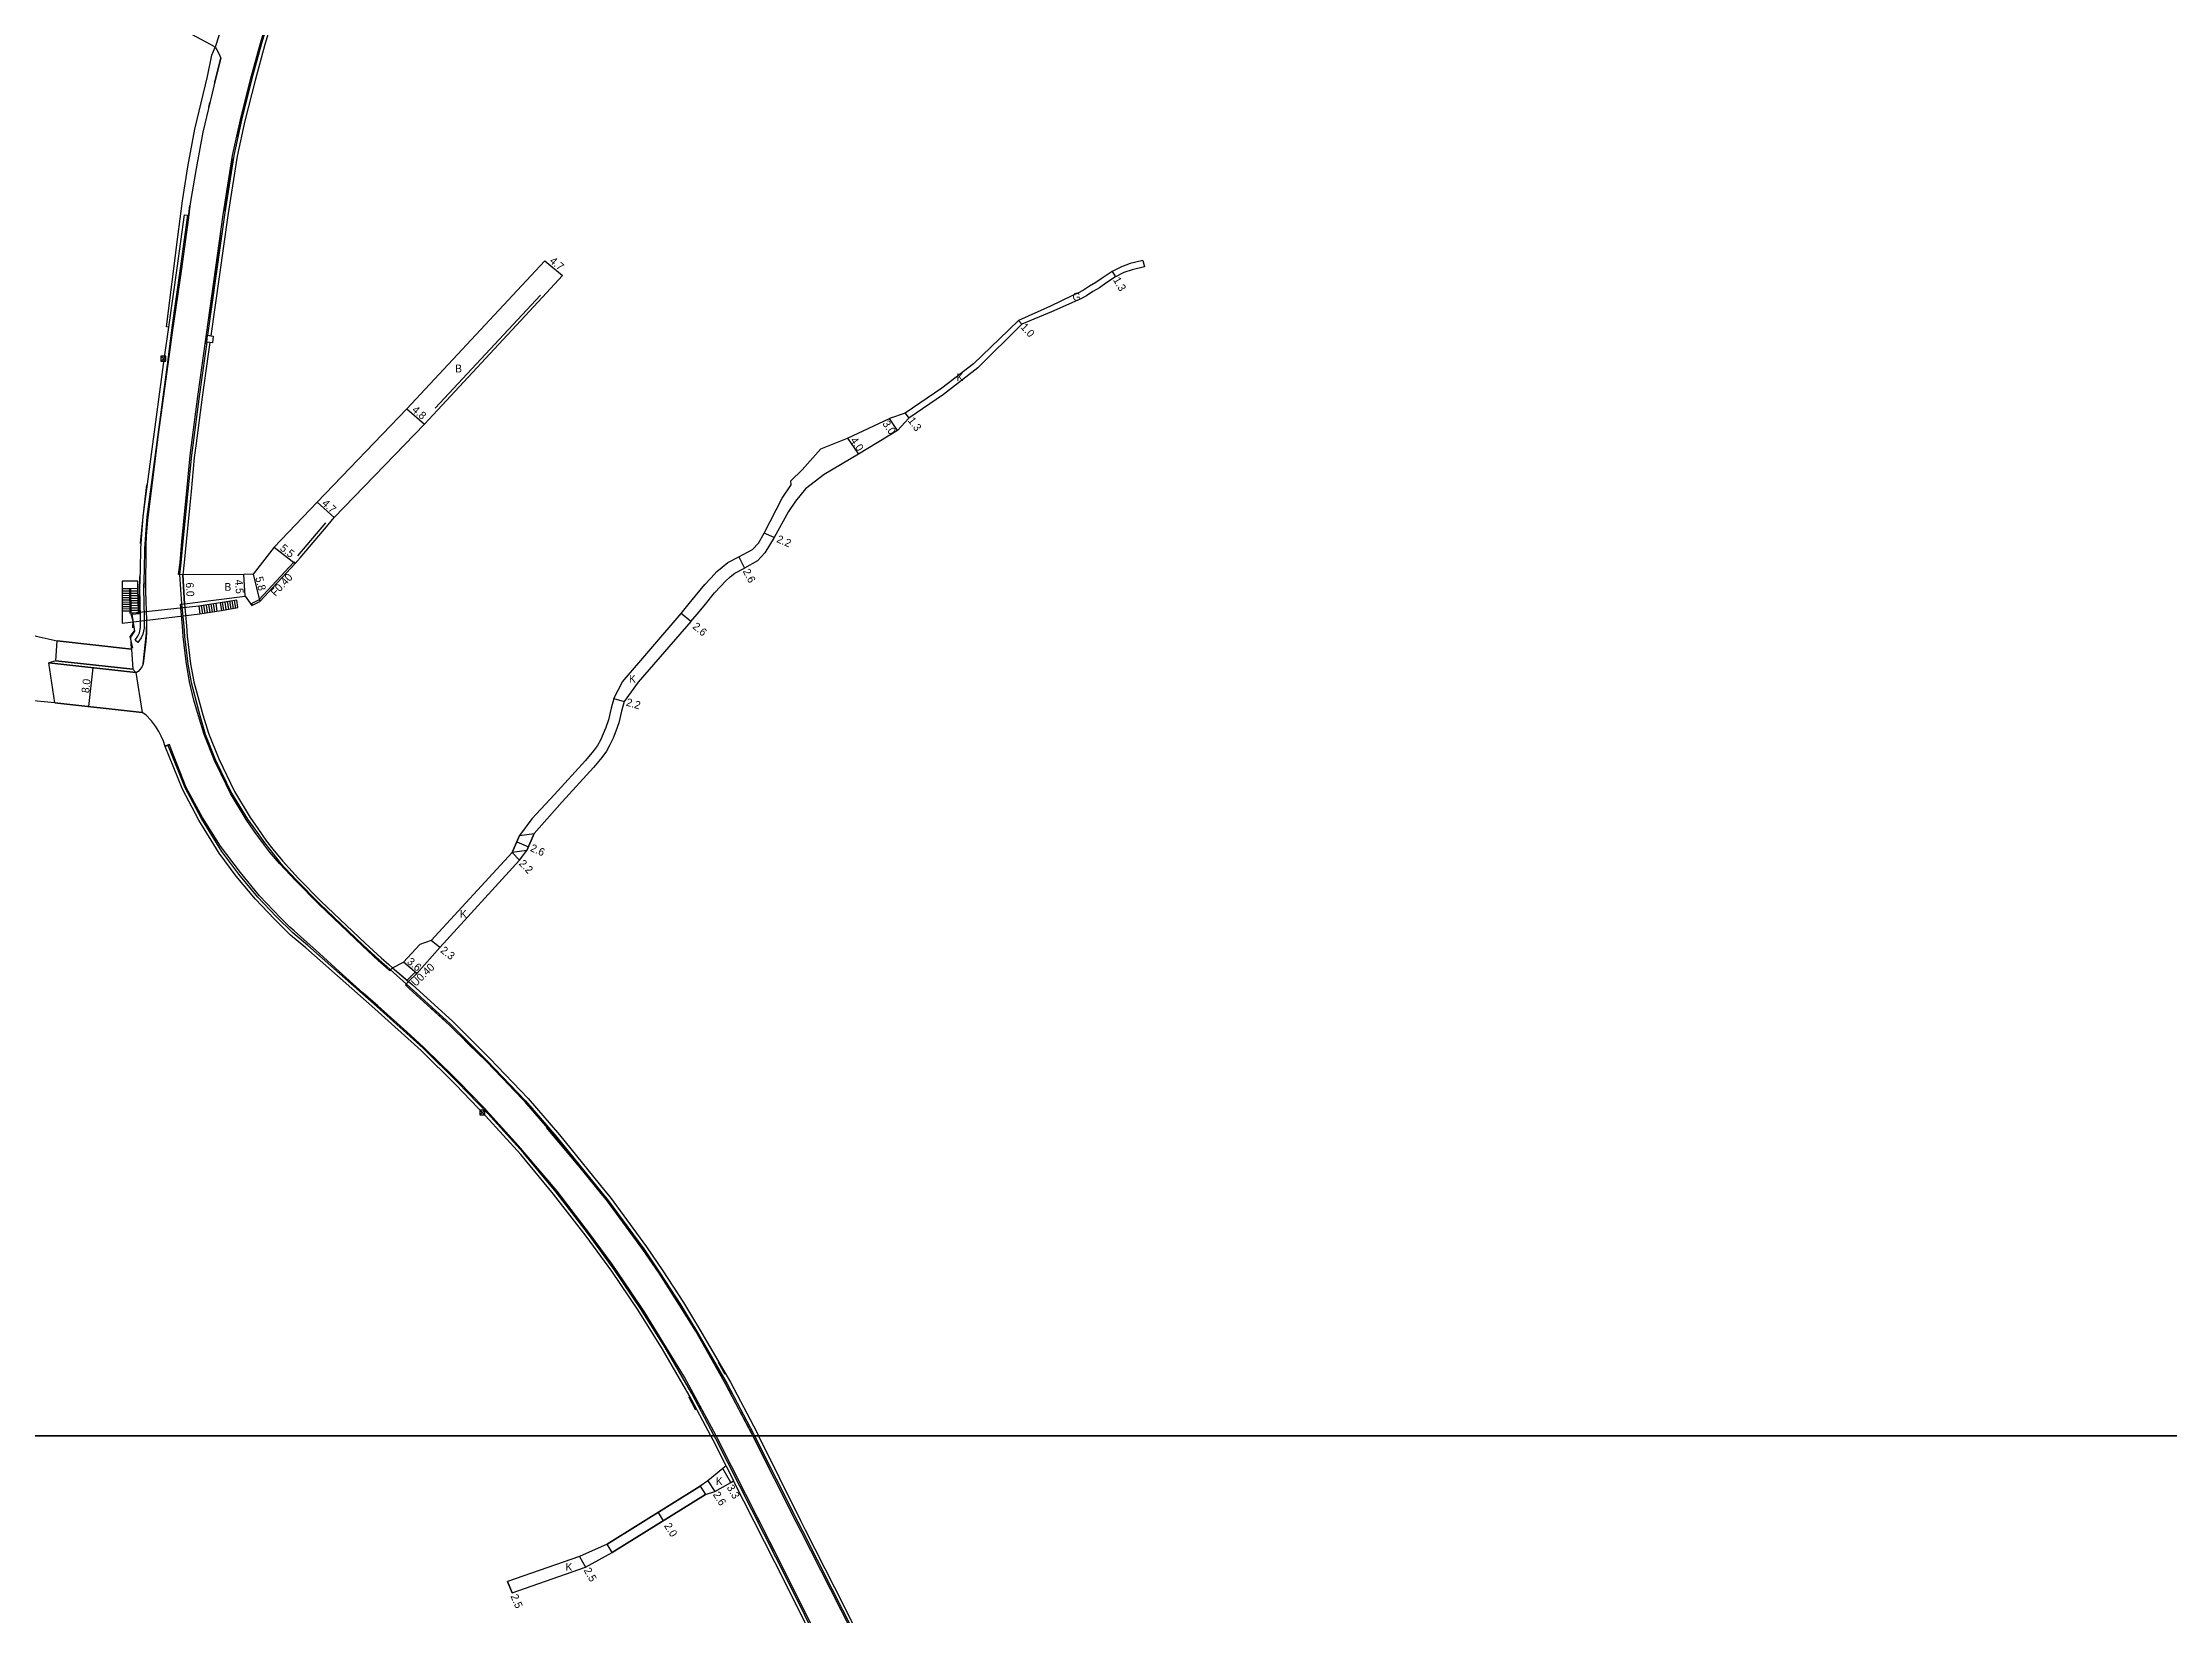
# Model space of a CAD drawing. Header units: metres. Extents: x 0 to 4000, y -99000 to -96000.
# Drawn here: x 889 to 1325.3, y -97836.9 to -97514.2 of the extents above; entities that cross this region are included whole.
import ezdxf

# ---------------------------------------------------------------- set-up
doc = ezdxf.new("R2010")
doc.units = ezdxf.units.M
doc.header["$LTSCALE"] = 2.5
for name, color, linetype in [('その他', 7, 'Continuous'), ('側溝・桝', 7, 'Continuous'), ('図郭', 7, 'Continuous'), ('幅員', 7, 'Continuous'), ('歩道・分離帯・安全施設', 7, 'Continuous'), ('舗装', 7, 'Continuous'), ('道路', 7, 'Continuous')]:
    doc.layers.add(name, color=color, linetype=linetype)
doc.styles.get("Standard").update_dxf_attribs({"font": ''})
doc.styles.get('Standard').set_extended_font_data('@MS PGothic')

# ---------------------------------------------------------------- blocks, each defined once
blk = doc.blocks.new('910910')
blk.add_lwpolyline([(1, -1), (1, 1), (-1, 1), (-1, -1)], close=True)
for points in [[(-0.84, 0.84), (0.84, -0.84)], [(-0.84, -0.84), (0.84, 0.84)]]:
    blk.add_lwpolyline(points)

msp = doc.modelspace()

# ---------------------------------------------------------------- linework, layer by layer
at = {"layer": 'その他'}
msp.add_lwpolyline([(905.27, -97626.18), (905.3, -97631.34), (905.31, -97633.31), (921.2, -97631.37), (924.73, -97630.81), (925.65, -97630.66), (929.05, -97630.09), (928.79, -97628.53), (925.39, -97629.11), (924.48, -97629.25), (920.99, -97629.81), (906.91, -97631.31), (906.85, -97626.15), (907.01, -97626.15), (907.06, -97631.13), (908.62, -97631.12), (908.52, -97626.12), (908.49, -97624.63), (905.26, -97624.67)], close=True, dxfattribs=at)
for points in [[(905.27, -97626.18), (906.85, -97626.15)], [(905.27, -97626.65), (906.86, -97626.64)], [(905.27, -97627.11), (906.86, -97627.09)], [(905.28, -97627.58), (906.87, -97627.55)], [(905.28, -97628.03), (906.87, -97628.01)], [(905.28, -97628.49), (906.88, -97628.46)], [(907.01, -97626.15), (908.52, -97626.12)], [(907.01, -97626.64), (908.53, -97626.61)], [(907.02, -97627.14), (908.54, -97627.12)], [(907.02, -97627.63), (908.55, -97627.61)], [(907.03, -97628.14), (908.56, -97628.12)], [(907.03, -97628.63), (908.57, -97628.62)], [(928.3, -97628.62), (928.56, -97630.17)], [(905.28, -97628.94), (906.88, -97628.92)], [(905.29, -97629.41), (906.89, -97629.38)], [(905.29, -97629.86), (906.89, -97629.84)], [(905.29, -97630.32), (906.9, -97630.3)], [(905.3, -97630.78), (906.9, -97630.75)], [(907.04, -97629.13), (908.58, -97629.11)], [(907.05, -97629.64), (908.59, -97629.61)], [(907.05, -97630.13), (908.6, -97630.12)], [(907.06, -97630.63), (908.61, -97630.61)], [(920.99, -97629.81), (921.2, -97631.37)], [(921.51, -97629.73), (921.77, -97631.28)], [(922.01, -97629.65), (922.26, -97631.2)], [(922.5, -97629.57), (922.75, -97631.12)], [(922.99, -97629.49), (923.25, -97631.04)], [(923.49, -97629.41), (923.74, -97630.96)], [(923.98, -97629.33), (924.24, -97630.89)], [(924.48, -97629.25), (924.73, -97630.81)], [(925.39, -97629.11), (925.65, -97630.66)], [(925.83, -97629.03), (926.09, -97630.59)], [(926.33, -97628.95), (926.59, -97630.5)], [(926.82, -97628.86), (927.09, -97630.42)], [(927.31, -97628.78), (927.58, -97630.34)], [(927.81, -97628.7), (928.07, -97630.25)]]:
    msp.add_lwpolyline(points, dxfattribs=at)
at = {"layer": '側溝・桝'}
for points in [[(965.04, -97425.78), (964.34, -97425.59), (961.55, -97438.29), (960.36, -97442.96), (958.06, -97450.68), (955.95, -97456.73), (951.18, -97468.94), (948.33, -97475.98), (943.01, -97488.8), (939.63, -97497.22), (937.19, -97503.89), (935.43, -97509.15), (933.88, -97514.33), (931.86, -97521.77), (929.78, -97530.05), (928.2, -97537.35), (926.26, -97549.52), (922.83, -97574.22)], [(914.85, -97572.54), (916.59, -97560.44), (918.09, -97549.51), (918.7, -97549.6), (917.17, -97560.52), (915.51, -97572.63), (914.66, -97579.26), (910.37, -97611.46), (910.12, -97614.11), (909.9, -97618.03), (909.81, -97622.37), (909.64, -97626.08), (909.81, -97632.17), (909.82, -97633.52), (909.78, -97634.27), (909.54, -97635.5), (909.19, -97636.31), (908.53, -97637.23), (907.93, -97636.79), (908.54, -97635.94), (908.83, -97635.28), (909.05, -97634.18), (909.08, -97633.51), (909.06, -97632.18), (908.9, -97626.07)], [(922.65, -97575.63), (922.6, -97576.08), (922.32, -97578.02), (921.11, -97586.8), (919.8, -97596.78), (919.53, -97598.8)], [(919.53, -97598.8), (918.76, -97606.19), (918.55, -97608.23), (917.72, -97616.54), (917.34, -97620.87), (917.08, -97623.31), (917.46, -97629.34), (917.93, -97633.88), (918.06, -97636.03), (918.75, -97641.68), (919.46, -97645.42), (921.2, -97652.23), (922.35, -97656.07), (924.44, -97661.38), (927.74, -97668.15), (930.98, -97673.5), (932.64, -97675.74), (934.47, -97678.35), (935.79, -97680.01), (937.74, -97682.42), (941.08, -97686.03), (945.76, -97690.76), (954.76, -97699.34), (958.04, -97702.38), (959.62, -97703.75), (964.3, -97707.93), (972.65, -97715.53), (980.19, -97723.1), (988.02, -97731.27), (994.45, -97738.72), (1003.75, -97750.19), (1004.81, -97751.47), (1012.29, -97761.64), (1015.62, -97766.54), (1019.82, -97773.07), (1023.15, -97778.48), (1029.45, -97789.35), (1034.84, -97799.59), (1035.05, -97800)], [(917.71, -97623.33), (918.06, -97629.32), (918.06, -97629.32)], [(931.86, -97629.25), (933.3, -97628.49), (940.49, -97620.79), (940.57, -97620.7)], [(940.87, -97620.96), (940.57, -97620.7)], [(932.04, -97629.61), (931.86, -97629.25)], [(1026.77, -97800), (1022.17, -97791.35), (1016.67, -97781.9), (1011.66, -97773.87), (1006.26, -97765.89), (1000.99, -97758.66), (994.3, -97750.01), (987.56, -97741.91), (980.3, -97733.91), (974.19, -97727.55), (967.06, -97720.5), (957.57, -97711.9), (943.37, -97699.39), (940.29, -97696.83), (936.91, -97693.49), (933.14, -97689.47), (929.2, -97684.8), (925.74, -97680.1), (921.57, -97673.38), (918.25, -97667.08), (914.7, -97658.39), (914.1, -97658.61)], [(960.76, -97703.99), (963.76, -97706.53)], [(965.43, -97704.91), (963.76, -97706.53), (964.06, -97706.78)], [(965.43, -97704.91), (965.76, -97705.13)], [(1065.87, -97879.62), (1072.55, -97893.93), (1075.23, -97900.42), (1081.3, -97919.67), (1081.9, -97919.49), (1075.83, -97900.2), (1073.13, -97893.67), (1066.44, -97879.34), (1041.89, -97829.79), (1027.1, -97800.62), (1026.77, -97800)], [(1035.05, -97800), (1043.91, -97817.66), (1044.9, -97819.53), (1050.88, -97831.37), (1059.55, -97848.47), (1062.2, -97853.69), (1066.97, -97863.13), (1074.72, -97878.38), (1080.32, -97890.21), (1084.16, -97898.64), (1089.67, -97911.47), (1090.52, -97913.42), (1094.63, -97923.46), (1100.25, -97937.64), (1108.42, -97959.51), (1114.34, -97974.99), (1118.31, -97984.17), (1121.94, -97993.68), (1122.5, -97993.47)], [(1029.19, -97806.14), (1030.75, -97809.22)]]:
    msp.add_lwpolyline(points, dxfattribs=at)
msp.add_lwpolyline([(922.83, -97574.22), (923.98, -97574.36), (923.81, -97575.77), (922.65, -97575.63)], close=True, dxfattribs=at)
at = {"layer": '図郭'}
for points in [[(800, -97800), (1600, -97800), (1600, -97200), (800, -97200)], [(800, -98400), (1600, -98400), (1600, -97800), (800, -97800)]]:
    msp.add_lwpolyline(points, close=True, dxfattribs=at)
at = {"layer": '幅員'}
for points in [[(992.01, -97558.93), (995.61, -97561.95)], [(1108.42, -97561.12), (1109.07, -97562.24)], [(1089.17, -97571.19), (1089.84, -97571.92)], [(963.72, -97589.28), (967.33, -97592.44)], [(1064.38, -97593.74), (1062.7, -97591.26)], [(1065.93, -97590.16), (1066.71, -97591.2)], [(1054.13, -97595.32), (1056.38, -97598.62)], [(945.29, -97608.46), (948.77, -97611.62)], [(1039.04, -97615.71), (1037.01, -97614.84)], [(936.46, -97617.66), (940.79, -97621.06)], [(1031.78, -97619.66), (1032.99, -97621.96)], [(918.06, -97629.32), (917.71, -97623.33)], [(930.54, -97627.76), (930.23, -97623.27)], [(932.14, -97623.19), (933.55, -97628.81)], [(1021.95, -97632.95), (1019.96, -97631.28)], [(898.46, -97650.39), (899.33, -97642.44)], [(1006.19, -97648.71), (1008.3, -97649.33)], [(985.28, -97680.35), (986.81, -97681.92)], [(986.25, -97678.13), (988.63, -97679.18)], [(970.5, -97699.82), (968.68, -97698.41)], [(965.76, -97705.13), (963, -97702.81)], [(1030.16, -97809.56), (1028.52, -97806.69)], [(1025.48, -97809.24), (1026.87, -97811.44)], [(1015.25, -97815.71), (1016.32, -97817.43)], [(999.15, -97824.79), (1000.37, -97826.97)], [(985.3, -97832.22), (984.32, -97829.92)]]:
    msp.add_lwpolyline(points, dxfattribs=at)
at = {"layer": '歩道・分離帯・安全施設'}
for points in [[(917.18, -97620.84), (917.53, -97616.53), (918.34, -97608.21), (918.53, -97606.19), (919.24, -97598.85), (919.52, -97596.76), (920.85, -97586.75), (922.04, -97577.98), (922.33, -97575.96), (922.57, -97574.08), (925.99, -97549.47), (927.95, -97537.31), (929.54, -97529.99), (931.6, -97521.7), (933.67, -97514.27), (935.24, -97509.08)], [(917.18, -97620.84), (917.53, -97616.53), (918.34, -97608.21), (918.53, -97606.19), (919.24, -97598.85), (919.52, -97596.76), (920.85, -97586.75), (922.04, -97577.98), (922.33, -97575.96), (922.57, -97574.08), (925.99, -97549.47), (927.95, -97537.31), (929.54, -97529.99), (931.6, -97521.7), (933.67, -97514.27), (935.24, -97509.08)], [(924.34, -97515.09), (924.71, -97515.62), (925.07, -97516.25), (925.35, -97516.85), (925.55, -97517.38), (924.52, -97521.41), (921.83, -97532.56), (920.48, -97539.99), (919.25, -97547.15), (918.9, -97550.07), (917.44, -97560.59), (915.58, -97573.63), (913.78, -97586.63), (912.6, -97595.05), (912.03, -97599.5), (910.52, -97612.14), (910.23, -97615.36), (910.15, -97617.36), (910.06, -97626.81), (910.29, -97632.63), (910.26, -97635.26), (910.15, -97637.04), (909.61, -97641.64), (909.4, -97642.14), (909.01, -97642.71), (908.59, -97643.17), (908.22, -97643.38), (908.13, -97643.4)], [(924.34, -97515.09), (924.71, -97515.62), (925.07, -97516.25), (925.35, -97516.85), (925.55, -97517.38), (924.52, -97521.41), (921.83, -97532.56), (920.48, -97539.99), (919.25, -97547.15), (918.9, -97550.07), (917.44, -97560.59), (915.58, -97573.63), (913.78, -97586.63), (912.6, -97595.05), (912.03, -97599.5), (910.52, -97612.14), (910.23, -97615.36), (910.15, -97617.36), (910.06, -97626.81), (910.29, -97632.63), (910.26, -97635.26), (910.15, -97637.04), (909.61, -97641.64), (909.4, -97642.14), (909.01, -97642.71), (908.59, -97643.17), (908.22, -97643.38), (908.13, -97643.4)], [(924.25, -97522.5), (924.52, -97521.41), (925.55, -97517.38)], [(931.43, -97522.36), (929.54, -97529.99), (928.77, -97533.55)], [(923.07, -97527.42), (923.29, -97526.47)], [(927.85, -97537.97), (926.12, -97548.67)], [(918.9, -97550.07), (919.2, -97547.59)], [(925.46, -97553.27), (923.05, -97570.63)], [(915.58, -97573.63), (917.44, -97560.59), (917.55, -97559.78)], [(969.53, -97589.19), (991.09, -97565.95)], [(922.57, -97574.08), (922.33, -97575.96)], [(912.6, -97595.05), (913.78, -97586.63)], [(912.03, -97599.5), (912.22, -97598.03)], [(909.07, -97616.92), (909.59, -97611.37), (910.33, -97604.88)], [(910.15, -97617.36), (910.23, -97615.36), (910.52, -97612.14), (911.3, -97605.62)], [(941.35, -97619.47), (947.08, -97612.68)], [(908.84, -97629.74), (908.86, -97626.71), (908.93, -97623.67)], [(917.71, -97623.33), (916.88, -97623.3), (917.18, -97620.84)], [(917.71, -97623.33), (916.88, -97623.3), (917.18, -97620.84)], [(910.05, -97626.81), (910.29, -97632.63), (910.19, -97635.27), (909.54, -97641.6)], [(910.06, -97626.05), (910.07, -97625.02)], [(907.47, -97634.22), (907.53, -97632.9), (907.15, -97631.46)], [(917.68, -97633.91), (917.26, -97629.36), (918.06, -97629.32)], [(917.68, -97633.91), (917.26, -97629.36), (918.06, -97629.32)], [(907.47, -97638.38), (906.93, -97636.01), (907.83, -97634.84)], [(957.9, -97702.53), (954.63, -97699.5), (945.62, -97690.94), (940.94, -97686.16), (937.56, -97682.58), (935.55, -97680.21), (934.26, -97678.52), (932.4, -97675.93), (930.7, -97673.56), (927.55, -97668.24), (925.61, -97664.29), (924.25, -97661.47), (922.13, -97656.13), (920.93, -97652.31), (919.98, -97649.07), (919.09, -97645.28), (918.39, -97641.14), (917.82, -97636.04), (917.68, -97633.91)], [(957.9, -97702.53), (954.63, -97699.5), (945.62, -97690.94), (940.94, -97686.16), (937.56, -97682.58), (935.55, -97680.21), (934.26, -97678.52), (932.4, -97675.93), (930.7, -97673.56), (927.55, -97668.24), (925.61, -97664.29), (924.25, -97661.47), (922.13, -97656.13), (920.93, -97652.31), (919.98, -97649.07), (919.09, -97645.28), (918.39, -97641.14), (917.82, -97636.04), (917.68, -97633.91)], [(1027.13, -97800), (1022.06, -97790.53), (1020.66, -97787.98), (1012.52, -97774.72), (1009.61, -97770.32), (1005.84, -97764.82), (1001.16, -97758.53), (994.56, -97749.81), (986.62, -97740.49), (979.39, -97732.51), (974.35, -97727.39), (967.21, -97720.36), (963.67, -97717.11), (957.73, -97711.82), (954.67, -97709.09), (949.83, -97704.75), (945.76, -97701.06), (940.59, -97696.43), (939.72, -97695.65), (937.77, -97693.7), (933.48, -97689.21), (929.58, -97684.46), (925.46, -97679.06), (921.78, -97673.18), (918.45, -97667.02), (915.32, -97659.11), (915.02, -97658.17), (914.06, -97658.48)], [(1027.13, -97800), (1022.06, -97790.53), (1020.66, -97787.98), (1012.52, -97774.72), (1009.61, -97770.32), (1005.84, -97764.82), (1001.16, -97758.53), (994.56, -97749.81), (986.62, -97740.49), (979.39, -97732.51), (974.35, -97727.39), (967.21, -97720.36), (963.67, -97717.11), (957.73, -97711.82), (954.67, -97709.09), (949.83, -97704.75), (945.76, -97701.06), (940.59, -97696.43), (939.72, -97695.65), (937.77, -97693.7), (933.48, -97689.21), (929.58, -97684.46), (925.46, -97679.06), (921.78, -97673.18), (918.45, -97667.02), (915.32, -97659.11), (915.02, -97658.17), (914.06, -97658.48)], [(915.32, -97659.11), (915.02, -97658.17)], [(925.46, -97679.06), (923.62, -97676.12)], [(943.69, -97688.83), (944.56, -97689.71)], [(940.59, -97696.43), (939.72, -97695.65), (937.77, -97693.7)], [(944.8, -97689.96), (948.88, -97693.9), (953.23, -97698.02), (957.8, -97702.29)], [(949.83, -97704.75), (945.76, -97701.06)], [(960.76, -97703.99), (960.21, -97704.59), (959.48, -97703.93), (957.9, -97702.53)], [(960.76, -97703.99), (960.21, -97704.59), (959.48, -97703.93), (957.9, -97702.53)], [(964.12, -97708.13), (963.42, -97707.49), (964.06, -97706.78)], [(964.12, -97708.13), (963.42, -97707.49), (964.06, -97706.78)], [(963.67, -97717.11), (957.73, -97711.82), (954.67, -97709.09)], [(1034.65, -97800), (1034.53, -97799.76), (1029.16, -97789.51), (1022.99, -97778.57), (1019.66, -97773.17), (1015.46, -97766.65), (1012.13, -97761.76), (1004.66, -97751.59), (1003.6, -97750.31), (994.31, -97738.85), (987.88, -97731.4), (980.06, -97723.23), (972.44, -97715.77), (964.12, -97708.13)], [(1034.65, -97800), (1034.53, -97799.76), (1029.16, -97789.51), (1022.99, -97778.57), (1019.66, -97773.17), (1015.46, -97766.65), (1012.13, -97761.76), (1004.66, -97751.59), (1003.6, -97750.31), (994.31, -97738.85), (987.88, -97731.4), (980.06, -97723.23), (972.44, -97715.77), (964.12, -97708.13)], [(968.33, -97711.99), (971.26, -97714.68)], [(967.01, -97720.17), (966.28, -97719.5)], [(975.53, -97718.8), (979.03, -97722.23)], [(976.64, -97729.71), (974.35, -97727.39), (968.93, -97722.04)], [(984.39, -97727.76), (987.44, -97730.94)], [(979.92, -97733.09), (979.39, -97732.51)], [(986.62, -97740.49), (983.95, -97737.54)], [(992.31, -97736.72), (998.76, -97744.5)], [(993.09, -97748.09), (990.52, -97745.07)], [(1005.8, -97753.15), (1004.66, -97751.59)], [(1011.22, -97760.52), (1012.13, -97761.76), (1013.07, -97763.13)], [(1012.52, -97774.72), (1009.61, -97770.32), (1005.84, -97764.82)], [(1015.26, -97766.36), (1015.46, -97766.65), (1019.44, -97772.83)], [(1022.51, -97777.8), (1022.99, -97778.57), (1024.43, -97781.14)], [(1027.57, -97784.93), (1028.95, -97787.38)], [(1024.15, -97794.44), (1022.06, -97790.53), (1020.66, -97787.98)], [(1027.07, -97785.8), (1029.16, -97789.51), (1030.16, -97791.42)], [(1022.97, -97794.73), (1021.56, -97791.99)], [(1032.07, -97795.07), (1034.53, -97799.76), (1034.65, -97800)], [(1105.43, -97988.15), (1105.9, -97988.06), (1106.23, -97987.94), (1106.49, -97987.76), (1106.69, -97987.42), (1106.77, -97986.93), (1106.78, -97986.51), (1105.16, -97978.7), (1101.85, -97969.96), (1094.43, -97952.49), (1087.21, -97934.84), (1082.87, -97919.68), (1081.33, -97914.61), (1076.21, -97900.12), (1073.56, -97893.58), (1071.93, -97889.77), (1066.68, -97879.02), (1042.06, -97829.46), (1027.37, -97800.45), (1027.13, -97800)], [(1105.43, -97988.15), (1105.9, -97988.06), (1106.23, -97987.94), (1106.49, -97987.76), (1106.69, -97987.42), (1106.77, -97986.93), (1106.78, -97986.51), (1105.16, -97978.7), (1101.85, -97969.96), (1094.43, -97952.49), (1087.21, -97934.84), (1082.87, -97919.68), (1081.33, -97914.61), (1076.21, -97900.12), (1073.56, -97893.58), (1071.93, -97889.77), (1066.68, -97879.02), (1042.06, -97829.46), (1027.37, -97800.45), (1027.13, -97800)], [(1030.04, -97805.71), (1027.37, -97800.45), (1027.33, -97800.38)], [(1034.65, -97800), (1037.94, -97806.49)], [(1090.25, -97913.53), (1089.44, -97911.57), (1083.95, -97898.73), (1080.12, -97890.29), (1074.47, -97878.51), (1066.75, -97863.24), (1061.97, -97853.8), (1059.31, -97848.58), (1050.62, -97831.5), (1044.62, -97819.67), (1043.65, -97817.78), (1034.65, -97800)], [(1089.44, -97911.57), (1083.95, -97898.73), (1080.12, -97890.29), (1074.47, -97878.51), (1066.75, -97863.24), (1061.97, -97853.8), (1059.31, -97848.58), (1050.62, -97831.5), (1044.62, -97819.67), (1043.65, -97817.78), (1034.65, -97800)], [(1036.36, -97818.2), (1035.68, -97816.86)], [(1043.81, -97832.98), (1042.06, -97829.46), (1038.17, -97821.79)]]:
    msp.add_lwpolyline(points, dxfattribs=at)
for p in [(917.18, -97561.48, 95.8), (924.47, -97677.74, 93.62)]:
    msp.add_point(p, dxfattribs=at)
at = {"layer": '舗装'}
for points in [[(926, -97510.01), (924.34, -97515.09)], [(1089.17, -97571.19), (1089.84, -97571.92)], [(917.71, -97623.33), (918.06, -97629.32)], [(960.76, -97703.99), (964.06, -97706.78)], [(1029.19, -97806.14), (1030.75, -97809.22)]]:
    msp.add_lwpolyline(points, dxfattribs=at)
at = {"layer": '道路'}
for points in [[(967.47, -97416.58), (966.5, -97424.45), (965.4, -97424.69), (965.04, -97425.78), (962.25, -97438.45), (961.05, -97443.15), (958.74, -97450.9), (956.62, -97456.98), (951.85, -97469.2), (948.99, -97476.26), (943.68, -97489.08), (940.3, -97497.48), (937.87, -97504.13), (936.12, -97509.37), (934.57, -97514.53), (932.56, -97521.95), (930.48, -97530.22), (928.9, -97537.48), (926.97, -97549.63), (923.47, -97574.3), (923.98, -97574.36), (923.81, -97575.77)], [(923.41, -97514.55), (916.06, -97510.56), (914.53, -97509.92), (905.25, -97505.18), (901.99, -97506.34)], [(914.85, -97572.54), (914.39, -97572.47), (916.71, -97554), (917.67, -97546.61), (918.75, -97539.67), (920.2, -97531.92), (922.8, -97521.09), (923.68, -97516.72), (924.34, -97515.09), (923.41, -97514.55)], [(992.01, -97558.93), (963.72, -97589.28), (945.29, -97608.46), (936.46, -97617.66), (932.14, -97623.19), (930.23, -97623.27), (917.71, -97623.33)], [(918.06, -97629.32), (930.54, -97627.76), (931.91, -97629.68), (933.55, -97628.81), (940.79, -97621.06), (941.81, -97619.85), (947.54, -97613.07), (948.77, -97611.62), (967.33, -97592.44), (969.97, -97589.6), (991.53, -97566.36), (995.61, -97561.95)], [(992.01, -97558.93), (995.61, -97561.95)], [(1114.72, -97558.89), (1112.13, -97559.51), (1110.3, -97560.15), (1108.42, -97561.12), (1106.36, -97562.47), (1105.07, -97563.36), (1103.78, -97564.16), (1102.5, -97564.99), (1101.36, -97565.59)], [(1115.02, -97560.15), (1112.5, -97560.76), (1110.82, -97561.35), (1109.07, -97562.24), (1107.09, -97563.55), (1105.78, -97564.45), (1104.47, -97565.26), (1103.15, -97566.11), (1101.97, -97566.74)], [(1114.72, -97558.89), (1115.02, -97560.15)], [(1101.97, -97566.74), (1095.99, -97569.4), (1089.84, -97571.92), (1080.86, -97580.88), (1073.81, -97586.34), (1066.71, -97591.2), (1064.38, -97593.74), (1056.38, -97598.62), (1049.32, -97602.78), (1045.52, -97605.74), (1043.43, -97608.24), (1041.99, -97610.37), (1039.04, -97615.71), (1037.16, -97618.83), (1035.61, -97620.48), (1032.99, -97621.96)], [(1101.36, -97565.59), (1100.16, -97566.15), (1095.75, -97568.23), (1089.17, -97571.19), (1085.27, -97574.96), (1079.99, -97580.08), (1073.43, -97585.05), (1065.93, -97590.16), (1062.7, -97591.26)], [(909.07, -97622.35), (909.15, -97617.99), (909.37, -97614.06), (909.62, -97611.37), (913.91, -97579.16), (914.85, -97572.54)], [(923.81, -97575.77), (923.28, -97575.7), (923.22, -97576.16), (922.95, -97578.1), (921.73, -97586.88), (920.42, -97596.87), (920.09, -97599.31), (919.47, -97606.29), (919.27, -97608.31), (918.44, -97616.58), (917.98, -97620.86), (917.71, -97623.33)], [(1031.78, -97619.66), (1034.59, -97618.15), (1035.83, -97616.86), (1037.01, -97614.84), (1040.68, -97607.65), (1042.57, -97604.91), (1042.46, -97604.09), (1044.78, -97601.83), (1048.64, -97597.54), (1054.13, -97595.32), (1062.7, -97591.26)], [(1019.96, -97631.28), (1021.64, -97629.27), (1022.95, -97627.7), (1024.84, -97625.37), (1026.13, -97623.99), (1027.31, -97622.71), (1028.38, -97621.8), (1029.57, -97620.83), (1031.78, -97619.66)], [(907.22, -97638.6), (907.1, -97636.15), (907.92, -97634.91), (907.36, -97631.46), (908.83, -97631.31), (908.9, -97626.07), (909.07, -97622.35)], [(1021.95, -97632.95), (1023.64, -97630.94), (1024.96, -97629.35), (1026.8, -97627.08), (1028.04, -97625.76), (1029.12, -97624.59), (1030.05, -97623.79), (1031.02, -97623.01), (1032.99, -97621.96)], [(875.55, -97632.34), (887.68, -97635.92), (891.96, -97636.89), (907.22, -97638.6)], [(918.06, -97629.32), (918.51, -97633.85), (918.64, -97635.97), (919.32, -97641.59), (920.02, -97645.29), (921.81, -97652.07), (923.03, -97655.82), (925.1, -97661.09), (928.37, -97667.8), (931.54, -97673.15), (933.1, -97675.43), (934.92, -97678.02), (936.22, -97679.66), (938.16, -97682.06), (941.48, -97685.65), (946.15, -97690.37), (955.14, -97698.94), (958.41, -97701.97), (959.98, -97703.33), (960.76, -97703.99), (963, -97702.81)], [(1006.19, -97648.71), (1007.96, -97645.28), (1019.96, -97631.28)], [(1021.95, -97632.95), (1011.14, -97645.35), (1008.3, -97649.33)], [(907.22, -97638.6), (891.96, -97636.89)], [(908.13, -97643.4), (890.24, -97641.44)], [(891.68, -97641.02), (907.51, -97642.71)], [(909.4, -97651.59), (891.51, -97649.63), (885.68, -97649.07), (882.25, -97648.86), (880.57, -97649.05), (879.33, -97649.45), (877.29, -97650.91)], [(891.51, -97649.63), (909.4, -97651.59)], [(1006.19, -97648.71), (1005.6, -97650.74), (1005.05, -97653.08), (1004.5, -97654.66), (1004.01, -97655.99), (1003.41, -97657.26), (1002.79, -97658.38), (1001.98, -97659.48), (1000.35, -97661.46), (993.96, -97668.44)], [(1008.3, -97649.33), (1007.73, -97651.3), (1007.17, -97653.7), (1006.57, -97655.41), (1006.04, -97656.84), (1005.37, -97658.26), (1004.65, -97659.57), (1003.71, -97660.83), (1002.02, -97662.9), (995.58, -97669.92)], [(1026.05, -97800), (1021.61, -97791.66), (1016.13, -97782.22), (1011.13, -97774.22), (1005.75, -97766.25), (1000.48, -97759.04), (993.81, -97750.41), (987.08, -97742.32), (979.83, -97734.34), (973.74, -97728), (966.63, -97720.96), (957.14, -97712.38), (942.95, -97699.87), (939.86, -97697.3), (936.46, -97693.93), (932.67, -97689.89), (928.7, -97685.19), (925.21, -97680.46), (921.02, -97673.7), (917.67, -97667.35), (914.1, -97658.61), (913.74, -97657.5), (913.32, -97656.47), (912.83, -97655.49), (912.16, -97654.43), (911.34, -97653.34), (910.18, -97652.09), (909.4, -97651.59)], [(993.96, -97668.44), (989.35, -97673.41), (986.81, -97676.87), (985.28, -97680.35), (968.68, -97698.41), (966.37, -97699.22), (963, -97702.81)], [(965.76, -97705.13), (970.5, -97699.82), (986.81, -97681.92), (988.32, -97679.9), (989.85, -97676.42), (995.58, -97669.92)], [(988.32, -97679.9), (989.85, -97676.42)], [(986.81, -97676.87), (985.28, -97680.35)], [(965.76, -97705.13), (964.06, -97706.78), (964.77, -97707.39), (973.15, -97715.01), (980.71, -97722.6), (988.56, -97730.78), (995.01, -97738.26), (1004.31, -97749.74), (1005.38, -97751.03), (1012.88, -97761.23), (1016.22, -97766.15), (1020.43, -97772.68), (1023.77, -97778.11), (1030.08, -97789), (1035.49, -97799.26), (1035.85, -97800)], [(1029.19, -97806.14), (1026.54, -97800.91), (1026.05, -97800)], [(1035.85, -97800), (1044.47, -97817.37), (1045.42, -97819.27), (1051.41, -97831.11), (1060.07, -97848.2), (1062.72, -97853.42), (1067.5, -97862.86), (1075.25, -97878.12), (1080.85, -97889.96), (1084.7, -97898.4), (1090.21, -97911.24), (1091.06, -97913.19), (1093.08, -97918.13), (1094.92, -97918.39), (1096.9, -97918.37)], [(1028.52, -97806.69), (1025.48, -97809.24), (1023.89, -97810.35), (1004.78, -97822.23), (999.15, -97824.79), (984.32, -97829.92)], [(1029.19, -97806.14), (1028.52, -97806.69)], [(985.3, -97832.22), (1000.37, -97826.97), (1005.84, -97823.94), (1024.95, -97812.07), (1026.87, -97811.44), (1030.16, -97809.56)], [(1023.89, -97810.35), (1004.78, -97822.23)], [(1030.16, -97809.56), (1030.75, -97809.22)], [(1092.65, -97952.9), (1085.68, -97935.39), (1080.59, -97918.01), (1076.61, -97906.64), (1070.99, -97891.15), (1070.51, -97889.89), (1065.87, -97879.62), (1041.32, -97830.08), (1030.75, -97809.22)], [(1005.84, -97823.94), (1024.95, -97812.07)], [(984.32, -97829.92), (985.3, -97832.22)]]:
    msp.add_lwpolyline(points, dxfattribs=at)
for points in [[(907.51, -97642.71), (891.68, -97641.02), (891.96, -97636.89), (907.22, -97638.6)], [(907.51, -97642.71), (891.68, -97641.02), (890.24, -97641.44), (908.13, -97643.4)], [(909.4, -97651.59), (891.51, -97649.63), (890.24, -97641.44), (908.13, -97643.4)], [(985.28, -97680.35), (986.81, -97676.87), (989.85, -97676.42), (988.32, -97679.9)], [(1004.78, -97822.23), (1023.89, -97810.35), (1024.95, -97812.07), (1005.84, -97823.94)]]:
    msp.add_lwpolyline(points, close=True, dxfattribs=at)

# ---------------------------------------------------------------- block references
at = {"layer": 'その他', "xscale": 0.5, "yscale": 0.5, "zscale": 0.5}
for p in [(913.75, -97579.01, 95.04), (979.19, -97733.68, 91.66)]:
    msp.add_blockref('910910', p, dxfattribs=at)

# ---------------------------------------------------------------- texts
at = {"layer": '側溝・桝'}
for s, rotation, p in [('F0.40', 46.9662, (936.75, -97627.89)), ('U0.40', 44.205, (965.52, -97707.94))]:
    msp.add_text(s, height=1.6, rotation=rotation, dxfattribs=at).set_placement(p)
at = {"layer": '幅員'}
for s, rotation, p in [('4.7', 320.0029, (992.86, -97559.18)), ('1.3', 300.2089, (1108.53, -97562.83)), ('1.0', 312.6334, (1089.51, -97572.63)), ('4.8', 318.8325, (964.62, -97589.72)), ('3.0', 304.1192, (1061.2, -97592.35)), ('1.3', 306.6677, (1066.4, -97591.73)), ('4.0', 304.2799, (1054.59, -97595.77)), ('4.7', 317.7715, (946.15, -97608.88)), ('2.2', 336.8835, (1039.43, -97616.6)), ('5.5', 321.8803, (937.54, -97618.16)), ('5.8', 284.0536, (932.59, -97623.93)), ('2.6', 297.8591, (1032.57, -97622.62)), ('6.0', 273.3637, (918.34, -97624.96)), ('4.5', 273.9885, (928.44, -97624.39)), ('2.6', 320.0393, (1022.18, -97634.19)), ('8.0', 83.7551, (898.51, -97647.69)), ('2.2', 343.6747, (1008.56, -97650.16)), ('2.6', 336.2549, (988.88, -97679.97)), ('2.2', 314.3419, (986.58, -97682.73)), ('3.6', 319.9927, (963.61, -97702.96)), ('2.3', 322.2932, (970.45, -97700.68)), ('2.6', 302.2133, (1026.42, -97812.05)), ('3.3', 299.7966, (1029.27, -97810.59)), ('2.0', 301.8591, (1016.41, -97818.46)), ('2.5', 299.1888, (999.94, -97827.59)), ('2.5', 293.0571, (984.94, -97832.9))]:
    msp.add_text(s, height=1.6, rotation=rotation, dxfattribs=at).set_placement(p)
at = {"layer": '舗装'}
for s, p in [('G', (1100.28, -97567.1)), ('B', (973.62, -97581.83)), ('K', (1076.46, -97583.61)), ('B', (926.29, -97626.64)), ('K', (1009.28, -97645.49)), ('K', (974.6, -97693.73)), ('K', (1027.08, -97810.11)), ('K', (996.27, -97827.7))]:
    msp.add_text(s, height=1.6, dxfattribs=at).set_placement(p)

doc.saveas('drawing.dxf')
